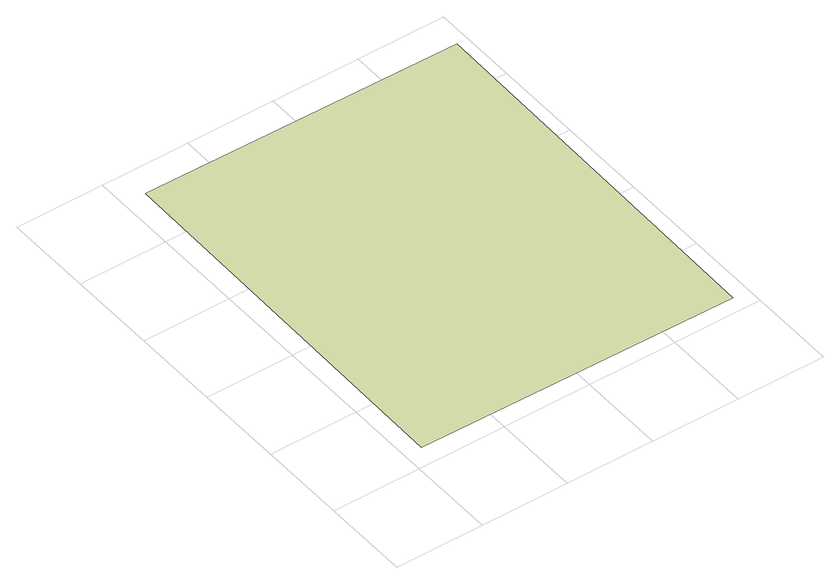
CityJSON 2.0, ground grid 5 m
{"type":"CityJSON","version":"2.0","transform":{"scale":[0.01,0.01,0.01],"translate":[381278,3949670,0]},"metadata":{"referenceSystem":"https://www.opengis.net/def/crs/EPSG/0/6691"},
"CityObjects":{
"landuse1":{"type":"LandUse","attributes":{"name":"Parent Tile Land Use"},"geometry":[{"type":"MultiSurface","lod":"1","boundaries":[[[0,1,2,3]]]}]}
},
"vertices":[
[128,2332,0],[1938,2308,0],[1908,90,0],[98,114,0]
]}
